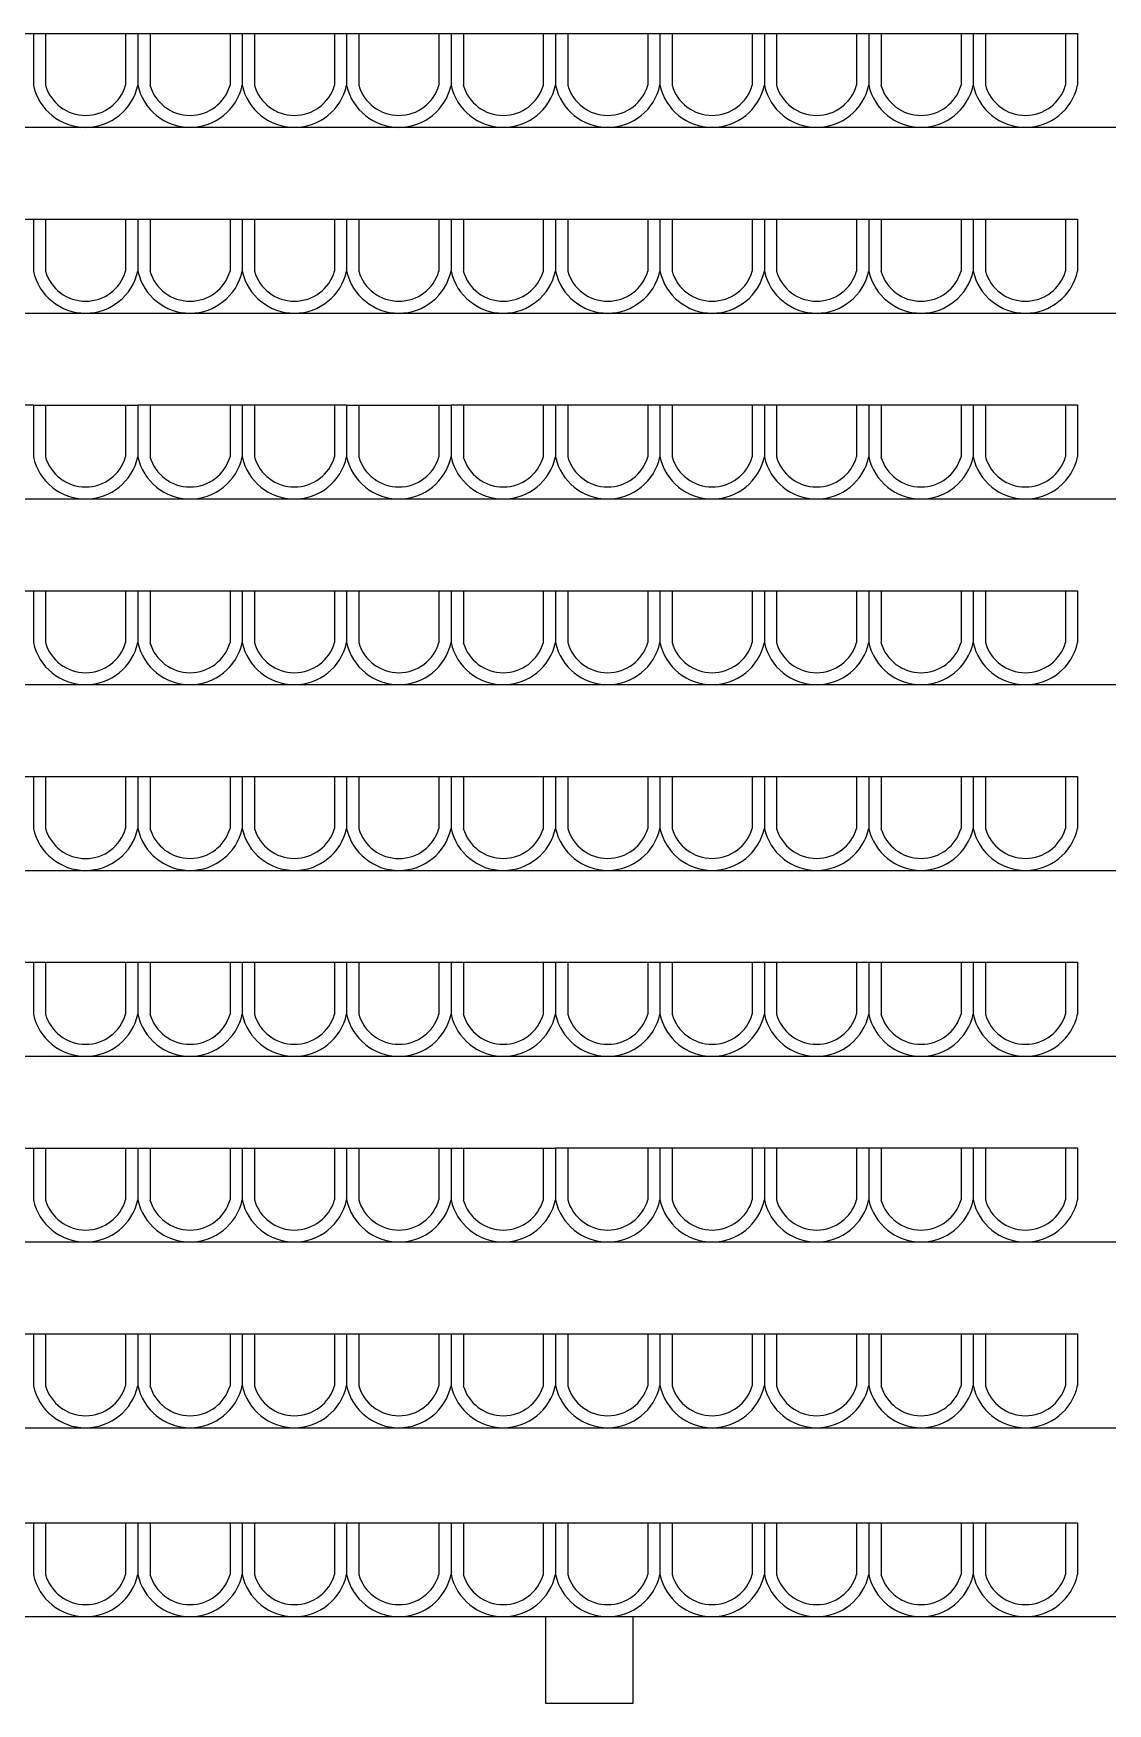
# Model space of a CAD drawing. Header units: millimetres. Extents: x -17017 to 2697, y 1903 to 18260.
# Drawn here: x -16953.233 to -16951.998, y 18215.188 to 18217.107 of the extents above; entities that cross this region are included whole.
import ezdxf

# ---------------------------------------------------------------- set-up
doc = ezdxf.new("R2010")
doc.units = ezdxf.units.MM
doc.layers.add('1', color=7, linetype='Continuous')

msp = doc.modelspace()

# ---------------------------------------------------------------- linework, layer by layer
at = {"layer": '1'}
for p, q in [((-16953.3529, 18217.1074), (-16953.2329, 18217.1074)), ((-16953.2329, 18217.1074), (-16953.2329, 18217.0478)), ((-16953.2329, 18217.1074), (-16953.2329, 18217.0478)), ((-16953.2329, 18217.1074), (-16953.1129, 18217.1074)), ((-16953.2188, 18217.1074), (-16953.2188, 18217.0478)), ((-16953.1269, 18217.1074), (-16953.1269, 18217.0478)), ((-16953.1129, 18217.1074), (-16953.1129, 18217.0478)), ((-16953.1129, 18217.1074), (-16953.1129, 18217.0478)), ((-16953.1129, 18217.1074), (-16952.8729, 18217.1074)), ((-16953.0988, 18217.1074), (-16953.0988, 18217.0478)), ((-16953.0069, 18217.1074), (-16953.0069, 18217.0478)), ((-16952.9929, 18217.1074), (-16952.9929, 18217.0478)), ((-16952.9929, 18217.1074), (-16952.9929, 18217.0478)), ((-16952.9788, 18217.1074), (-16952.9788, 18217.0478)), ((-16952.8869, 18217.1074), (-16952.8869, 18217.0478)), ((-16952.8729, 18217.1074), (-16952.8729, 18217.0478)), ((-16952.8729, 18217.1074), (-16952.8729, 18217.0478)), ((-16952.8729, 18217.1074), (-16952.7529, 18217.1074)), ((-16952.8588, 18217.1074), (-16952.8588, 18217.0478)), ((-16952.7669, 18217.1074), (-16952.7669, 18217.0478)), ((-16952.7529, 18217.1074), (-16952.7529, 18217.0478)), ((-16952.7529, 18217.1074), (-16952.7529, 18217.0478)), ((-16952.7529, 18217.1074), (-16952.6329, 18217.1074)), ((-16952.7388, 18217.1074), (-16952.7388, 18217.0478)), ((-16952.6469, 18217.1074), (-16952.6469, 18217.0478)), ((-16952.6329, 18217.1074), (-16952.6329, 18217.0478)), ((-16952.6329, 18217.1074), (-16952.6329, 18217.0478)), ((-16952.6329, 18217.1074), (-16952.0329, 18217.1074)), ((-16952.6188, 18217.1074), (-16952.6188, 18217.0478)), ((-16952.5269, 18217.1074), (-16952.5269, 18217.0478)), ((-16952.5129, 18217.1074), (-16952.5129, 18217.0478)), ((-16952.5129, 18217.1074), (-16952.5129, 18217.0478)), ((-16952.4988, 18217.1074), (-16952.4988, 18217.0478)), ((-16952.4069, 18217.1074), (-16952.4069, 18217.0478)), ((-16952.3929, 18217.1074), (-16952.3929, 18217.0478)), ((-16952.3929, 18217.1074), (-16952.3929, 18217.0478)), ((-16952.3788, 18217.1074), (-16952.3788, 18217.0478)), ((-16952.2869, 18217.1074), (-16952.2869, 18217.0478)), ((-16952.2729, 18217.1074), (-16952.2729, 18217.0478)), ((-16952.2729, 18217.1074), (-16952.2729, 18217.0478)), ((-16952.2588, 18217.1074), (-16952.2588, 18217.0478)), ((-16952.1669, 18217.1074), (-16952.1669, 18217.0478)), ((-16952.1529, 18217.1074), (-16952.1529, 18217.0478)), ((-16952.1529, 18217.1074), (-16952.1529, 18217.0478)), ((-16952.1388, 18217.1074), (-16952.1388, 18217.0478)), ((-16952.0469, 18217.1074), (-16952.0469, 18217.0478)), ((-16952.0329, 18217.1074), (-16952.0329, 18217.0478)), ((-16954.0363, 18216.9995), (-16947.3109, 18216.9995)), ((-16953.3529, 18216.8939), (-16953.2329, 18216.8939)), ((-16953.2329, 18216.8939), (-16953.2329, 18216.8342)), ((-16953.2329, 18216.8939), (-16953.2329, 18216.8342)), ((-16953.2329, 18216.8939), (-16953.1129, 18216.8939)), ((-16953.2188, 18216.8939), (-16953.2188, 18216.8342)), ((-16953.1269, 18216.8939), (-16953.1269, 18216.8342)), ((-16953.1129, 18216.8939), (-16953.1129, 18216.8342)), ((-16953.1129, 18216.8939), (-16953.1129, 18216.8342)), ((-16953.1129, 18216.8939), (-16952.8729, 18216.8939)), ((-16953.0988, 18216.8939), (-16953.0988, 18216.8342)), ((-16953.0069, 18216.8939), (-16953.0069, 18216.8342)), ((-16952.9929, 18216.8939), (-16952.9929, 18216.8342)), ((-16952.9929, 18216.8939), (-16952.9929, 18216.8342)), ((-16952.9788, 18216.8939), (-16952.9788, 18216.8342)), ((-16952.8869, 18216.8939), (-16952.8869, 18216.8342)), ((-16952.8729, 18216.8939), (-16952.8729, 18216.8342)), ((-16952.8729, 18216.8939), (-16952.8729, 18216.8342)), ((-16952.8729, 18216.8939), (-16952.7529, 18216.8939)), ((-16952.8588, 18216.8939), (-16952.8588, 18216.8342)), ((-16952.7669, 18216.8939), (-16952.7669, 18216.8342)), ((-16952.7529, 18216.8939), (-16952.7529, 18216.8342)), ((-16952.7529, 18216.8939), (-16952.7529, 18216.8342)), ((-16952.7529, 18216.8939), (-16952.6329, 18216.8939)), ((-16952.7388, 18216.8939), (-16952.7388, 18216.8342)), ((-16952.6469, 18216.8939), (-16952.6469, 18216.8342)), ((-16952.6329, 18216.8939), (-16952.6329, 18216.8342)), ((-16952.6329, 18216.8939), (-16952.6329, 18216.8343)), ((-16952.6329, 18216.8939), (-16952.0329, 18216.8939)), ((-16952.6188, 18216.8939), (-16952.6188, 18216.8343)), ((-16952.5269, 18216.8939), (-16952.5269, 18216.8343)), ((-16952.5129, 18216.8939), (-16952.5129, 18216.8343)), ((-16952.5129, 18216.8939), (-16952.5129, 18216.8343)), ((-16952.4988, 18216.8939), (-16952.4988, 18216.8343)), ((-16952.4069, 18216.8939), (-16952.4069, 18216.8343)), ((-16952.3929, 18216.8939), (-16952.3929, 18216.8343)), ((-16952.3929, 18216.8939), (-16952.3929, 18216.8343)), ((-16952.3788, 18216.8939), (-16952.3788, 18216.8343)), ((-16952.2869, 18216.8939), (-16952.2869, 18216.8343)), ((-16952.2729, 18216.8939), (-16952.2729, 18216.8343)), ((-16952.2729, 18216.8939), (-16952.2729, 18216.8343)), ((-16952.2588, 18216.8939), (-16952.2588, 18216.8343)), ((-16952.1669, 18216.8939), (-16952.1669, 18216.8343)), ((-16952.1529, 18216.8939), (-16952.1529, 18216.8343)), ((-16952.1529, 18216.8939), (-16952.1529, 18216.8343)), ((-16952.1388, 18216.8939), (-16952.1388, 18216.8343)), ((-16952.0469, 18216.8939), (-16952.0469, 18216.8343)), ((-16952.0329, 18216.8939), (-16952.0329, 18216.8343)), ((-16954.0363, 18216.7859), (-16947.3109, 18216.7859)), ((-16953.3529, 18216.6804), (-16953.2329, 18216.6804)), ((-16953.2329, 18216.6804), (-16953.2329, 18216.6207)), ((-16953.2329, 18216.6804), (-16953.2329, 18216.6207)), ((-16953.2329, 18216.6803), (-16953.1129, 18216.6803)), ((-16953.2188, 18216.6803), (-16953.2188, 18216.6207)), ((-16953.1269, 18216.6803), (-16953.1269, 18216.6207)), ((-16953.1129, 18216.6804), (-16953.1129, 18216.6207)), ((-16953.1129, 18216.6804), (-16953.1129, 18216.6207)), ((-16953.1129, 18216.6804), (-16952.8729, 18216.6804)), ((-16953.0988, 18216.6804), (-16953.0988, 18216.6207)), ((-16953.0069, 18216.6804), (-16953.0069, 18216.6207)), ((-16952.9929, 18216.6804), (-16952.9929, 18216.6207)), ((-16952.9929, 18216.6804), (-16952.9929, 18216.6207)), ((-16952.9788, 18216.6804), (-16952.9788, 18216.6207)), ((-16952.8869, 18216.6804), (-16952.8869, 18216.6207)), ((-16952.8729, 18216.6804), (-16952.8729, 18216.6207)), ((-16952.8729, 18216.6804), (-16952.8729, 18216.6207)), ((-16952.8729, 18216.6803), (-16952.7529, 18216.6803)), ((-16952.8588, 18216.6803), (-16952.8588, 18216.6207)), ((-16952.7669, 18216.6803), (-16952.7669, 18216.6207)), ((-16952.7529, 18216.6804), (-16952.7529, 18216.6207)), ((-16952.7529, 18216.6804), (-16952.7529, 18216.6207)), ((-16952.7529, 18216.6804), (-16952.6329, 18216.6804)), ((-16952.7388, 18216.6804), (-16952.7388, 18216.6207)), ((-16952.6469, 18216.6804), (-16952.6469, 18216.6207)), ((-16952.6329, 18216.6804), (-16952.6329, 18216.6207)), ((-16952.6329, 18216.6804), (-16952.6329, 18216.6207)), ((-16952.6329, 18216.6804), (-16952.0329, 18216.6804)), ((-16952.6188, 18216.6804), (-16952.6188, 18216.6207)), ((-16952.5269, 18216.6804), (-16952.5269, 18216.6207)), ((-16952.5129, 18216.6804), (-16952.5129, 18216.6207)), ((-16952.5129, 18216.6804), (-16952.5129, 18216.6207)), ((-16952.4988, 18216.6804), (-16952.4988, 18216.6207)), ((-16952.4069, 18216.6804), (-16952.4069, 18216.6207)), ((-16952.3929, 18216.6804), (-16952.3929, 18216.6207)), ((-16952.3929, 18216.6804), (-16952.3929, 18216.6207)), ((-16952.3788, 18216.6804), (-16952.3788, 18216.6207)), ((-16952.2869, 18216.6804), (-16952.2869, 18216.6207)), ((-16952.2729, 18216.6804), (-16952.2729, 18216.6207)), ((-16952.2729, 18216.6804), (-16952.2729, 18216.6207)), ((-16952.2588, 18216.6804), (-16952.2588, 18216.6207)), ((-16952.1669, 18216.6804), (-16952.1669, 18216.6207)), ((-16952.1529, 18216.6804), (-16952.1529, 18216.6207)), ((-16952.1529, 18216.6804), (-16952.1529, 18216.6207)), ((-16952.1388, 18216.6804), (-16952.1388, 18216.6207)), ((-16952.0469, 18216.6804), (-16952.0469, 18216.6207)), ((-16952.0329, 18216.6804), (-16952.0329, 18216.6207)), ((-16954.0363, 18216.5724), (-16947.3109, 18216.5724)), ((-16953.3529, 18216.4668), (-16953.2329, 18216.4668)), ((-16953.2329, 18216.4668), (-16953.2329, 18216.4072)), ((-16953.2329, 18216.4668), (-16953.2329, 18216.4072)), ((-16953.2329, 18216.4668), (-16953.1129, 18216.4668)), ((-16953.2188, 18216.4668), (-16953.2188, 18216.4072)), ((-16953.1269, 18216.4668), (-16953.1269, 18216.4072)), ((-16953.1129, 18216.4668), (-16953.1129, 18216.4072)), ((-16953.1129, 18216.4668), (-16953.1129, 18216.4072)), ((-16953.1129, 18216.4668), (-16952.8729, 18216.4668)), ((-16953.0988, 18216.4668), (-16953.0988, 18216.4072)), ((-16953.0069, 18216.4668), (-16953.0069, 18216.4072)), ((-16952.9929, 18216.4668), (-16952.9929, 18216.4072)), ((-16952.9929, 18216.4668), (-16952.9929, 18216.4072)), ((-16952.9788, 18216.4668), (-16952.9788, 18216.4072)), ((-16952.8869, 18216.4668), (-16952.8869, 18216.4072)), ((-16952.8729, 18216.4668), (-16952.8729, 18216.4072)), ((-16952.8729, 18216.4668), (-16952.8729, 18216.4072)), ((-16952.8729, 18216.4668), (-16952.7529, 18216.4668)), ((-16952.8588, 18216.4668), (-16952.8588, 18216.4072)), ((-16952.7669, 18216.4668), (-16952.7669, 18216.4072)), ((-16952.7529, 18216.4668), (-16952.7529, 18216.4072)), ((-16952.7529, 18216.4668), (-16952.7529, 18216.4072)), ((-16952.7529, 18216.4668), (-16952.6329, 18216.4668)), ((-16952.7388, 18216.4668), (-16952.7388, 18216.4072)), ((-16952.6469, 18216.4668), (-16952.6469, 18216.4072)), ((-16952.6329, 18216.4669), (-16952.6329, 18216.4072)), ((-16952.6329, 18216.4668), (-16952.6329, 18216.4072)), ((-16952.6329, 18216.4668), (-16952.0329, 18216.4668)), ((-16952.6188, 18216.4668), (-16952.6188, 18216.4072)), ((-16952.5269, 18216.4668), (-16952.5269, 18216.4072)), ((-16952.5129, 18216.4669), (-16952.5129, 18216.4072)), ((-16952.5129, 18216.4669), (-16952.5129, 18216.4072)), ((-16952.4988, 18216.4668), (-16952.4988, 18216.4072)), ((-16952.4069, 18216.4668), (-16952.4069, 18216.4072)), ((-16952.3929, 18216.4669), (-16952.3929, 18216.4072)), ((-16952.3929, 18216.4669), (-16952.3929, 18216.4072)), ((-16952.3788, 18216.4668), (-16952.3788, 18216.4072)), ((-16952.2869, 18216.4668), (-16952.2869, 18216.4072)), ((-16952.2729, 18216.4669), (-16952.2729, 18216.4072)), ((-16952.2729, 18216.4669), (-16952.2729, 18216.4072)), ((-16952.2588, 18216.4668), (-16952.2588, 18216.4072)), ((-16952.1669, 18216.4668), (-16952.1669, 18216.4072)), ((-16952.1529, 18216.4669), (-16952.1529, 18216.4072)), ((-16952.1529, 18216.4669), (-16952.1529, 18216.4072)), ((-16952.1388, 18216.4668), (-16952.1388, 18216.4072)), ((-16952.0469, 18216.4668), (-16952.0469, 18216.4072)), ((-16952.0329, 18216.4669), (-16952.0329, 18216.4072)), ((-16954.0363, 18216.3589), (-16947.3109, 18216.3589)), ((-16953.3529, 18216.2533), (-16953.2329, 18216.2533)), ((-16953.2329, 18216.2533), (-16953.2329, 18216.1937)), ((-16953.2329, 18216.2533), (-16953.2329, 18216.1936)), ((-16953.2329, 18216.2533), (-16953.1129, 18216.2533)), ((-16953.2188, 18216.2533), (-16953.2188, 18216.1936)), ((-16953.1269, 18216.2533), (-16953.1269, 18216.1936)), ((-16953.1129, 18216.2533), (-16953.1129, 18216.1936)), ((-16953.1129, 18216.2533), (-16953.1129, 18216.1937)), ((-16953.1129, 18216.2533), (-16952.8729, 18216.2533)), ((-16953.0988, 18216.2533), (-16953.0988, 18216.1937)), ((-16953.0069, 18216.2533), (-16953.0069, 18216.1937)), ((-16952.9929, 18216.2533), (-16952.9929, 18216.1937)), ((-16952.9929, 18216.2533), (-16952.9929, 18216.1937)), ((-16952.9788, 18216.2533), (-16952.9788, 18216.1937)), ((-16952.8869, 18216.2533), (-16952.8869, 18216.1937)), ((-16952.8729, 18216.2533), (-16952.8729, 18216.1937)), ((-16952.8729, 18216.2533), (-16952.8729, 18216.1936)), ((-16952.8729, 18216.2533), (-16952.7529, 18216.2533)), ((-16952.8588, 18216.2533), (-16952.8588, 18216.1936)), ((-16952.7669, 18216.2533), (-16952.7669, 18216.1936)), ((-16952.7529, 18216.2533), (-16952.7529, 18216.1936)), ((-16952.7529, 18216.2533), (-16952.7529, 18216.1937)), ((-16952.7529, 18216.2533), (-16952.6329, 18216.2533)), ((-16952.7388, 18216.2533), (-16952.7388, 18216.1937)), ((-16952.6469, 18216.2533), (-16952.6469, 18216.1937)), ((-16952.6329, 18216.2533), (-16952.6329, 18216.1937)), ((-16952.6329, 18216.2533), (-16952.6329, 18216.1937)), ((-16952.6329, 18216.2533), (-16952.0329, 18216.2533)), ((-16952.6188, 18216.2533), (-16952.6188, 18216.1937)), ((-16952.5269, 18216.2533), (-16952.5269, 18216.1937)), ((-16952.5129, 18216.2533), (-16952.5129, 18216.1937)), ((-16952.5129, 18216.2533), (-16952.5129, 18216.1937)), ((-16952.4988, 18216.2533), (-16952.4988, 18216.1937)), ((-16952.4069, 18216.2533), (-16952.4069, 18216.1937)), ((-16952.3929, 18216.2533), (-16952.3929, 18216.1937)), ((-16952.3929, 18216.2533), (-16952.3929, 18216.1937)), ((-16952.3788, 18216.2533), (-16952.3788, 18216.1937)), ((-16952.2869, 18216.2533), (-16952.2869, 18216.1937)), ((-16952.2729, 18216.2533), (-16952.2729, 18216.1937)), ((-16952.2729, 18216.2533), (-16952.2729, 18216.1937)), ((-16952.2588, 18216.2533), (-16952.2588, 18216.1937)), ((-16952.1669, 18216.2533), (-16952.1669, 18216.1937)), ((-16952.1529, 18216.2533), (-16952.1529, 18216.1937)), ((-16952.1529, 18216.2533), (-16952.1529, 18216.1937)), ((-16952.1388, 18216.2533), (-16952.1388, 18216.1937)), ((-16952.0469, 18216.2533), (-16952.0469, 18216.1937)), ((-16952.0329, 18216.2533), (-16952.0329, 18216.1937)), ((-16954.0363, 18216.1453), (-16947.3109, 18216.1453)), ((-16953.3529, 18216.0398), (-16953.2329, 18216.0398)), ((-16953.2329, 18216.0398), (-16953.2329, 18215.9801)), ((-16953.2329, 18216.0398), (-16953.2329, 18215.9801)), ((-16953.2329, 18216.0398), (-16953.1129, 18216.0398)), ((-16953.2188, 18216.0398), (-16953.2188, 18215.9801)), ((-16953.1269, 18216.0398), (-16953.1269, 18215.9801)), ((-16953.1129, 18216.0398), (-16953.1129, 18215.9801)), ((-16953.1129, 18216.0398), (-16953.1129, 18215.9801)), ((-16953.1129, 18216.0398), (-16952.8729, 18216.0398)), ((-16953.0988, 18216.0398), (-16953.0988, 18215.9801)), ((-16953.0069, 18216.0398), (-16953.0069, 18215.9801)), ((-16952.9929, 18216.0398), (-16952.9929, 18215.9801)), ((-16952.9929, 18216.0398), (-16952.9929, 18215.9801)), ((-16952.9788, 18216.0398), (-16952.9788, 18215.9801)), ((-16952.8869, 18216.0398), (-16952.8869, 18215.9801)), ((-16952.8729, 18216.0398), (-16952.8729, 18215.9801)), ((-16952.8729, 18216.0398), (-16952.8729, 18215.9801)), ((-16952.8729, 18216.0398), (-16952.7529, 18216.0398)), ((-16952.8588, 18216.0398), (-16952.8588, 18215.9801)), ((-16952.7669, 18216.0398), (-16952.7669, 18215.9801)), ((-16952.7529, 18216.0398), (-16952.7529, 18215.9801)), ((-16952.7529, 18216.0398), (-16952.7529, 18215.9801)), ((-16952.7529, 18216.0398), (-16952.6329, 18216.0398)), ((-16952.7388, 18216.0398), (-16952.7388, 18215.9801)), ((-16952.6469, 18216.0398), (-16952.6469, 18215.9801)), ((-16952.6329, 18216.0398), (-16952.6329, 18215.9801)), ((-16952.6329, 18216.0398), (-16952.6329, 18215.9801)), ((-16952.6329, 18216.0398), (-16952.0329, 18216.0398)), ((-16952.6188, 18216.0398), (-16952.6188, 18215.9801)), ((-16952.5269, 18216.0398), (-16952.5269, 18215.9801)), ((-16952.5129, 18216.0398), (-16952.5129, 18215.9801)), ((-16952.5129, 18216.0398), (-16952.5129, 18215.9801)), ((-16952.4988, 18216.0398), (-16952.4988, 18215.9801)), ((-16952.4069, 18216.0398), (-16952.4069, 18215.9801)), ((-16952.3929, 18216.0398), (-16952.3929, 18215.9801)), ((-16952.3929, 18216.0398), (-16952.3929, 18215.9801)), ((-16952.3788, 18216.0398), (-16952.3788, 18215.9801)), ((-16952.2869, 18216.0398), (-16952.2869, 18215.9801)), ((-16952.2729, 18216.0398), (-16952.2729, 18215.9801)), ((-16952.2729, 18216.0398), (-16952.2729, 18215.9801)), ((-16952.2588, 18216.0398), (-16952.2588, 18215.9801)), ((-16952.1669, 18216.0398), (-16952.1669, 18215.9801)), ((-16952.1529, 18216.0398), (-16952.1529, 18215.9801)), ((-16952.1529, 18216.0398), (-16952.1529, 18215.9801)), ((-16952.1388, 18216.0398), (-16952.1388, 18215.9801)), ((-16952.0469, 18216.0398), (-16952.0469, 18215.9801)), ((-16952.0329, 18216.0398), (-16952.0329, 18215.9801)), ((-16954.0363, 18215.9318), (-16947.3109, 18215.9318)), ((-16953.3529, 18215.8262), (-16953.2329, 18215.8262)), ((-16953.2329, 18215.8263), (-16953.2329, 18215.7666)), ((-16953.2329, 18215.8262), (-16953.2329, 18215.7666)), ((-16953.2329, 18215.8262), (-16953.1129, 18215.8262)), ((-16953.2188, 18215.8262), (-16953.2188, 18215.7666)), ((-16953.1269, 18215.8262), (-16953.1269, 18215.7666)), ((-16953.1129, 18215.8263), (-16953.1129, 18215.7666)), ((-16953.1129, 18215.8262), (-16953.1129, 18215.7666)), ((-16953.1129, 18215.8262), (-16952.8729, 18215.8262)), ((-16953.0988, 18215.8262), (-16953.0988, 18215.7666)), ((-16953.0069, 18215.8262), (-16953.0069, 18215.7666)), ((-16952.9929, 18215.8263), (-16952.9929, 18215.7666)), ((-16952.9929, 18215.8263), (-16952.9929, 18215.7666)), ((-16952.9788, 18215.8262), (-16952.9788, 18215.7666)), ((-16952.8869, 18215.8262), (-16952.8869, 18215.7666)), ((-16952.8729, 18215.8263), (-16952.8729, 18215.7666)), ((-16952.8729, 18215.8262), (-16952.8729, 18215.7666)), ((-16952.8729, 18215.8262), (-16952.7529, 18215.8262)), ((-16952.8588, 18215.8262), (-16952.8588, 18215.7666)), ((-16952.7669, 18215.8262), (-16952.7669, 18215.7666)), ((-16952.7529, 18215.8263), (-16952.7529, 18215.7666)), ((-16952.7529, 18215.8262), (-16952.7529, 18215.7666)), ((-16952.7529, 18215.8262), (-16952.6329, 18215.8262)), ((-16952.7388, 18215.8262), (-16952.7388, 18215.7666)), ((-16952.6469, 18215.8262), (-16952.6469, 18215.7666)), ((-16952.6329, 18215.8263), (-16952.6329, 18215.7666)), ((-16952.6329, 18215.8263), (-16952.6329, 18215.7666)), ((-16952.6329, 18215.8263), (-16952.0329, 18215.8263)), ((-16952.6188, 18215.8263), (-16952.6188, 18215.7666)), ((-16952.5269, 18215.8263), (-16952.5269, 18215.7666)), ((-16952.5129, 18215.8263), (-16952.5129, 18215.7666)), ((-16952.5129, 18215.8263), (-16952.5129, 18215.7666)), ((-16952.4988, 18215.8263), (-16952.4988, 18215.7666)), ((-16952.4069, 18215.8263), (-16952.4069, 18215.7666)), ((-16952.3929, 18215.8263), (-16952.3929, 18215.7666)), ((-16952.3929, 18215.8263), (-16952.3929, 18215.7666)), ((-16952.3788, 18215.8263), (-16952.3788, 18215.7666)), ((-16952.2869, 18215.8263), (-16952.2869, 18215.7666)), ((-16952.2729, 18215.8263), (-16952.2729, 18215.7666)), ((-16952.2729, 18215.8263), (-16952.2729, 18215.7666)), ((-16952.2588, 18215.8263), (-16952.2588, 18215.7666)), ((-16952.1669, 18215.8263), (-16952.1669, 18215.7666)), ((-16952.1529, 18215.8263), (-16952.1529, 18215.7666)), ((-16952.1529, 18215.8263), (-16952.1529, 18215.7666)), ((-16952.1388, 18215.8263), (-16952.1388, 18215.7666)), ((-16952.0469, 18215.8263), (-16952.0469, 18215.7666)), ((-16952.0329, 18215.8263), (-16952.0329, 18215.7666)), ((-16954.0363, 18215.7183), (-16947.3109, 18215.7183)), ((-16953.3529, 18215.6127), (-16953.2329, 18215.6127)), ((-16953.2329, 18215.6127), (-16953.2329, 18215.5531)), ((-16953.2329, 18215.6127), (-16953.2329, 18215.5531)), ((-16953.2329, 18215.6127), (-16953.1129, 18215.6127)), ((-16953.2188, 18215.6127), (-16953.2188, 18215.5531)), ((-16953.1269, 18215.6127), (-16953.1269, 18215.5531)), ((-16953.1129, 18215.6127), (-16953.1129, 18215.5531)), ((-16953.1129, 18215.6127), (-16953.1129, 18215.5531)), ((-16953.1129, 18215.6127), (-16952.8729, 18215.6127)), ((-16953.0988, 18215.6127), (-16953.0988, 18215.5531)), ((-16953.0069, 18215.6127), (-16953.0069, 18215.5531)), ((-16952.9929, 18215.6127), (-16952.9929, 18215.5531)), ((-16952.9929, 18215.6127), (-16952.9929, 18215.5531)), ((-16952.9788, 18215.6127), (-16952.9788, 18215.5531)), ((-16952.8869, 18215.6127), (-16952.8869, 18215.5531)), ((-16952.8729, 18215.6127), (-16952.8729, 18215.5531)), ((-16952.8729, 18215.6127), (-16952.8729, 18215.5531)), ((-16952.8729, 18215.6127), (-16952.7529, 18215.6127)), ((-16952.8588, 18215.6127), (-16952.8588, 18215.5531)), ((-16952.7669, 18215.6127), (-16952.7669, 18215.5531)), ((-16952.7529, 18215.6127), (-16952.7529, 18215.5531)), ((-16952.7529, 18215.6127), (-16952.7529, 18215.5531)), ((-16952.7529, 18215.6127), (-16952.6329, 18215.6127)), ((-16952.7388, 18215.6127), (-16952.7388, 18215.5531)), ((-16952.6469, 18215.6127), (-16952.6469, 18215.5531)), ((-16952.6329, 18215.6127), (-16952.6329, 18215.5531)), ((-16952.6329, 18215.6127), (-16952.6329, 18215.5531)), ((-16952.6329, 18215.6127), (-16952.0329, 18215.6127)), ((-16952.6188, 18215.6127), (-16952.6188, 18215.5531)), ((-16952.5269, 18215.6127), (-16952.5269, 18215.5531)), ((-16952.5129, 18215.6127), (-16952.5129, 18215.5531)), ((-16952.5129, 18215.6127), (-16952.5129, 18215.5531)), ((-16952.4988, 18215.6127), (-16952.4988, 18215.5531)), ((-16952.4069, 18215.6127), (-16952.4069, 18215.5531)), ((-16952.3929, 18215.6127), (-16952.3929, 18215.5531)), ((-16952.3929, 18215.6127), (-16952.3929, 18215.5531)), ((-16952.3788, 18215.6127), (-16952.3788, 18215.5531)), ((-16952.2869, 18215.6127), (-16952.2869, 18215.5531)), ((-16952.2729, 18215.6127), (-16952.2729, 18215.5531)), ((-16952.2729, 18215.6127), (-16952.2729, 18215.5531)), ((-16952.2588, 18215.6127), (-16952.2588, 18215.5531)), ((-16952.1669, 18215.6127), (-16952.1669, 18215.5531)), ((-16952.1529, 18215.6127), (-16952.1529, 18215.5531)), ((-16952.1529, 18215.6127), (-16952.1529, 18215.5531)), ((-16952.1388, 18215.6127), (-16952.1388, 18215.5531)), ((-16952.0469, 18215.6127), (-16952.0469, 18215.5531)), ((-16952.0329, 18215.6127), (-16952.0329, 18215.5531)), ((-16954.0363, 18215.5048), (-16947.3109, 18215.5048)), ((-16953.3529, 18215.3956), (-16953.2329, 18215.3956)), ((-16953.2329, 18215.3956), (-16953.2329, 18215.336)), ((-16953.2329, 18215.3956), (-16953.2329, 18215.336)), ((-16953.2329, 18215.3956), (-16953.1129, 18215.3956)), ((-16953.2188, 18215.3956), (-16953.2188, 18215.336)), ((-16953.1269, 18215.3956), (-16953.1269, 18215.336)), ((-16953.1129, 18215.3956), (-16953.1129, 18215.336)), ((-16953.1129, 18215.3956), (-16953.1129, 18215.336)), ((-16953.1129, 18215.3956), (-16952.8729, 18215.3956)), ((-16953.0988, 18215.3956), (-16953.0988, 18215.336)), ((-16953.0069, 18215.3956), (-16953.0069, 18215.336)), ((-16952.9929, 18215.3956), (-16952.9929, 18215.336)), ((-16952.9929, 18215.3956), (-16952.9929, 18215.336)), ((-16952.9788, 18215.3956), (-16952.9788, 18215.336)), ((-16952.8869, 18215.3956), (-16952.8869, 18215.336)), ((-16952.8729, 18215.3956), (-16952.8729, 18215.336)), ((-16952.8729, 18215.3956), (-16952.8729, 18215.336)), ((-16952.8729, 18215.3956), (-16952.7529, 18215.3956)), ((-16952.8588, 18215.3956), (-16952.8588, 18215.336)), ((-16952.7669, 18215.3956), (-16952.7669, 18215.336)), ((-16952.7529, 18215.3956), (-16952.7529, 18215.336)), ((-16952.7529, 18215.3956), (-16952.7529, 18215.336)), ((-16952.7529, 18215.3956), (-16952.6329, 18215.3956)), ((-16952.7388, 18215.3956), (-16952.7388, 18215.336)), ((-16952.6469, 18215.3956), (-16952.6469, 18215.336)), ((-16952.6329, 18215.3956), (-16952.6329, 18215.336)), ((-16952.6329, 18215.3956), (-16952.6329, 18215.336)), ((-16952.6329, 18215.3956), (-16952.0329, 18215.3956)), ((-16952.6188, 18215.3956), (-16952.6188, 18215.336)), ((-16952.5269, 18215.3956), (-16952.5269, 18215.336)), ((-16952.5129, 18215.3956), (-16952.5129, 18215.336)), ((-16952.5129, 18215.3956), (-16952.5129, 18215.336)), ((-16952.4988, 18215.3956), (-16952.4988, 18215.336)), ((-16952.4069, 18215.3956), (-16952.4069, 18215.336)), ((-16952.3929, 18215.3956), (-16952.3929, 18215.336)), ((-16952.3929, 18215.3956), (-16952.3929, 18215.336)), ((-16952.3788, 18215.3956), (-16952.3788, 18215.336)), ((-16952.2869, 18215.3956), (-16952.2869, 18215.336)), ((-16952.2729, 18215.3956), (-16952.2729, 18215.336)), ((-16952.2729, 18215.3956), (-16952.2729, 18215.336)), ((-16952.2588, 18215.3956), (-16952.2588, 18215.336)), ((-16952.1669, 18215.3956), (-16952.1669, 18215.336)), ((-16952.1529, 18215.3956), (-16952.1529, 18215.336)), ((-16952.1529, 18215.3956), (-16952.1529, 18215.336)), ((-16952.1388, 18215.3956), (-16952.1388, 18215.336)), ((-16952.0469, 18215.3956), (-16952.0469, 18215.336)), ((-16952.0329, 18215.3956), (-16952.0329, 18215.336)), ((-16954.0363, 18215.2877), (-16947.3109, 18215.2877))]:
    msp.add_line(p, q, dxfattribs=at)
msp.add_lwpolyline([(-16952.5442, 18215.2877), (-16952.5442, 18215.1877), (-16952.6442, 18215.1877), (-16952.6442, 18215.2877)], dxfattribs=at)
for centre, radius, start, end in [((-16953.1729, 18217.0608), 0.0614, 192.3013, 347.6987), ((-16953.1729, 18217.0611), 0.0479, 196.121, 343.879), ((-16953.0529, 18217.0609), 0.0614, 192.3013, 347.6987), ((-16953.0529, 18217.0611), 0.0479, 196.121, 343.879), ((-16952.9329, 18217.0609), 0.0614, 192.3013, 347.6987), ((-16952.9329, 18217.0611), 0.0479, 196.121, 343.879), ((-16952.8129, 18217.0608), 0.0614, 192.3013, 347.6987), ((-16952.8129, 18217.0611), 0.0479, 196.121, 343.879), ((-16952.6929, 18217.0609), 0.0614, 192.3013, 347.6987), ((-16952.6929, 18217.0611), 0.0479, 196.121, 343.879), ((-16952.5729, 18217.0609), 0.0614, 192.3013, 347.6987), ((-16952.5729, 18217.0611), 0.0479, 196.121, 343.879), ((-16952.4529, 18217.0609), 0.0614, 192.3013, 347.6987), ((-16952.4529, 18217.0611), 0.0479, 196.121, 343.879), ((-16952.3329, 18217.0609), 0.0614, 192.3013, 347.6987), ((-16952.3329, 18217.0611), 0.0479, 196.121, 343.879), ((-16952.2129, 18217.0609), 0.0614, 192.3013, 347.6987), ((-16952.2129, 18217.0611), 0.0479, 196.121, 343.879), ((-16952.0929, 18217.0609), 0.0614, 192.3013, 347.6987), ((-16952.0929, 18217.0611), 0.0479, 196.121, 343.879), ((-16953.1729, 18216.8473), 0.0614, 192.3013, 347.6987), ((-16953.1729, 18216.8475), 0.0479, 196.121, 343.879), ((-16953.0529, 18216.8473), 0.0614, 192.3013, 347.6987), ((-16953.0529, 18216.8475), 0.0479, 196.121, 343.879), ((-16952.9329, 18216.8473), 0.0614, 192.3013, 347.6987), ((-16952.9329, 18216.8475), 0.0479, 196.121, 343.879), ((-16952.8129, 18216.8473), 0.0614, 192.3013, 347.6987), ((-16952.8129, 18216.8475), 0.0479, 196.121, 343.879), ((-16952.6929, 18216.8473), 0.0614, 192.3013, 347.6987), ((-16952.6929, 18216.8475), 0.0479, 196.121, 343.879), ((-16952.5729, 18216.8473), 0.0614, 192.3013, 347.6987), ((-16952.5729, 18216.8475), 0.0479, 196.121, 343.879), ((-16952.4529, 18216.8473), 0.0614, 192.3013, 347.6987), ((-16952.4529, 18216.8475), 0.0479, 196.121, 343.879), ((-16952.3329, 18216.8473), 0.0614, 192.3013, 347.6987), ((-16952.3329, 18216.8475), 0.0479, 196.121, 343.879), ((-16952.2129, 18216.8473), 0.0614, 192.3013, 347.6987), ((-16952.2129, 18216.8475), 0.0479, 196.121, 343.879), ((-16952.0929, 18216.8473), 0.0614, 192.3013, 347.6987), ((-16952.0929, 18216.8475), 0.0479, 196.121, 343.879), ((-16953.1729, 18216.6338), 0.0614, 192.3013, 347.6987), ((-16953.1729, 18216.634), 0.0479, 196.121, 343.879), ((-16953.0529, 18216.6338), 0.0614, 192.3013, 347.6987), ((-16953.0529, 18216.634), 0.0479, 196.121, 343.879), ((-16952.9329, 18216.6338), 0.0614, 192.3013, 347.6987), ((-16952.9329, 18216.634), 0.0479, 196.121, 343.879), ((-16952.8129, 18216.6338), 0.0614, 192.3013, 347.6987), ((-16952.8129, 18216.634), 0.0479, 196.121, 343.879), ((-16952.6929, 18216.6338), 0.0614, 192.3013, 347.6987), ((-16952.6929, 18216.634), 0.0479, 196.121, 343.879), ((-16952.5729, 18216.6338), 0.0614, 192.3013, 347.6987), ((-16952.5729, 18216.634), 0.0479, 196.121, 343.879), ((-16952.4529, 18216.6338), 0.0614, 192.3013, 347.6987), ((-16952.4529, 18216.634), 0.0479, 196.121, 343.879), ((-16952.3329, 18216.6338), 0.0614, 192.3013, 347.6987), ((-16952.3329, 18216.634), 0.0479, 196.121, 343.879), ((-16952.2129, 18216.6338), 0.0614, 192.3013, 347.6987), ((-16952.2129, 18216.634), 0.0479, 196.121, 343.879), ((-16952.0929, 18216.6338), 0.0614, 192.3013, 347.6987), ((-16952.0929, 18216.634), 0.0479, 196.121, 343.879), ((-16953.1729, 18216.4203), 0.0614, 192.3013, 347.6987), ((-16953.1729, 18216.4205), 0.0479, 196.121, 343.879), ((-16953.0529, 18216.4203), 0.0614, 192.3013, 347.6987), ((-16953.0529, 18216.4205), 0.0479, 196.121, 343.879), ((-16952.9329, 18216.4203), 0.0614, 192.3013, 347.6987), ((-16952.9329, 18216.4205), 0.0479, 196.121, 343.879), ((-16952.8129, 18216.4203), 0.0614, 192.3013, 347.6987), ((-16952.8129, 18216.4205), 0.0479, 196.121, 343.879), ((-16952.6929, 18216.4203), 0.0614, 192.3013, 347.6987), ((-16952.6929, 18216.4205), 0.0479, 196.121, 343.879), ((-16952.5729, 18216.4203), 0.0614, 192.3013, 347.6987), ((-16952.5729, 18216.4205), 0.0479, 196.121, 343.879), ((-16952.4529, 18216.4203), 0.0614, 192.3013, 347.6987), ((-16952.4529, 18216.4205), 0.0479, 196.121, 343.879), ((-16952.3329, 18216.4203), 0.0614, 192.3013, 347.6987), ((-16952.3329, 18216.4205), 0.0479, 196.121, 343.879), ((-16952.2129, 18216.4203), 0.0614, 192.3013, 347.6987), ((-16952.2129, 18216.4205), 0.0479, 196.121, 343.879), ((-16952.0929, 18216.4203), 0.0614, 192.3013, 347.6987), ((-16952.0929, 18216.4205), 0.0479, 196.121, 343.879), ((-16953.1729, 18216.2067), 0.0614, 192.3013, 347.6987), ((-16953.1729, 18216.2069), 0.0479, 196.121, 343.879), ((-16953.0529, 18216.2067), 0.0614, 192.3013, 347.6987), ((-16953.0529, 18216.207), 0.0479, 196.121, 343.879), ((-16952.9329, 18216.2067), 0.0614, 192.3013, 347.6987), ((-16952.9329, 18216.207), 0.0479, 196.121, 343.879), ((-16952.8129, 18216.2067), 0.0614, 192.3013, 347.6987), ((-16952.8129, 18216.2069), 0.0479, 196.121, 343.879), ((-16952.6929, 18216.2067), 0.0614, 192.3013, 347.6987), ((-16952.6929, 18216.207), 0.0479, 196.121, 343.879), ((-16952.5729, 18216.2068), 0.0614, 192.3013, 347.6987), ((-16952.5729, 18216.207), 0.0479, 196.121, 343.879), ((-16952.4529, 18216.2068), 0.0614, 192.3013, 347.6987), ((-16952.4529, 18216.207), 0.0479, 196.121, 343.879), ((-16952.3329, 18216.2068), 0.0614, 192.3013, 347.6987), ((-16952.3329, 18216.207), 0.0479, 196.121, 343.879), ((-16952.2129, 18216.2068), 0.0614, 192.3013, 347.6987), ((-16952.2129, 18216.207), 0.0479, 196.121, 343.879), ((-16952.0929, 18216.2068), 0.0614, 192.3013, 347.6987), ((-16952.0929, 18216.207), 0.0479, 196.121, 343.879), ((-16953.1729, 18215.9932), 0.0614, 192.3013, 347.6987), ((-16953.1729, 18215.9934), 0.0479, 196.121, 343.879), ((-16953.0529, 18215.9932), 0.0614, 192.3013, 347.6987), ((-16953.0529, 18215.9934), 0.0479, 196.121, 343.879), ((-16952.9329, 18215.9932), 0.0614, 192.3013, 347.6987), ((-16952.9329, 18215.9934), 0.0479, 196.121, 343.879), ((-16952.8129, 18215.9932), 0.0614, 192.3013, 347.6987), ((-16952.8129, 18215.9934), 0.0479, 196.121, 343.879), ((-16952.6929, 18215.9932), 0.0614, 192.3013, 347.6987), ((-16952.6929, 18215.9934), 0.0479, 196.121, 343.879), ((-16952.5729, 18215.9932), 0.0614, 192.3013, 347.6987), ((-16952.5729, 18215.9934), 0.0479, 196.121, 343.879), ((-16952.4529, 18215.9932), 0.0614, 192.3013, 347.6987), ((-16952.4529, 18215.9934), 0.0479, 196.121, 343.879), ((-16952.3329, 18215.9932), 0.0614, 192.3013, 347.6987), ((-16952.3329, 18215.9934), 0.0479, 196.121, 343.879), ((-16952.2129, 18215.9932), 0.0614, 192.3013, 347.6987), ((-16952.2129, 18215.9934), 0.0479, 196.121, 343.879), ((-16952.0929, 18215.9932), 0.0614, 192.3013, 347.6987), ((-16952.0929, 18215.9934), 0.0479, 196.121, 343.879), ((-16953.1729, 18215.7797), 0.0614, 192.3013, 347.6987), ((-16953.1729, 18215.7799), 0.0479, 196.121, 343.879), ((-16953.0529, 18215.7797), 0.0614, 192.3013, 347.6987), ((-16953.0529, 18215.7799), 0.0479, 196.121, 343.879), ((-16952.9329, 18215.7797), 0.0614, 192.3013, 347.6987), ((-16952.9329, 18215.7799), 0.0479, 196.121, 343.879), ((-16952.8129, 18215.7797), 0.0614, 192.3013, 347.6987), ((-16952.8129, 18215.7799), 0.0479, 196.121, 343.879), ((-16952.6929, 18215.7797), 0.0614, 192.3013, 347.6987), ((-16952.6929, 18215.7799), 0.0479, 196.121, 343.879), ((-16952.5729, 18215.7797), 0.0614, 192.3013, 347.6987), ((-16952.5729, 18215.7799), 0.0479, 196.121, 343.879), ((-16952.4529, 18215.7797), 0.0614, 192.3013, 347.6987), ((-16952.4529, 18215.7799), 0.0479, 196.121, 343.879), ((-16952.3329, 18215.7797), 0.0614, 192.3013, 347.6987), ((-16952.3329, 18215.7799), 0.0479, 196.121, 343.879), ((-16952.2129, 18215.7797), 0.0614, 192.3013, 347.6987), ((-16952.2129, 18215.7799), 0.0479, 196.121, 343.879), ((-16952.0929, 18215.7797), 0.0614, 192.3013, 347.6987), ((-16952.0929, 18215.7799), 0.0479, 196.121, 343.879), ((-16953.1729, 18215.5661), 0.0614, 192.3013, 347.6987), ((-16953.1729, 18215.5664), 0.0479, 196.121, 343.879), ((-16953.0529, 18215.5662), 0.0614, 192.3013, 347.6987), ((-16953.0529, 18215.5664), 0.0479, 196.121, 343.879), ((-16952.9329, 18215.5662), 0.0614, 192.3013, 347.6987), ((-16952.9329, 18215.5664), 0.0479, 196.121, 343.879), ((-16952.8129, 18215.5661), 0.0614, 192.3013, 347.6987), ((-16952.8129, 18215.5664), 0.0479, 196.121, 343.879), ((-16952.6929, 18215.5662), 0.0614, 192.3013, 347.6987), ((-16952.6929, 18215.5664), 0.0479, 196.121, 343.879), ((-16952.5729, 18215.5662), 0.0614, 192.3013, 347.6987), ((-16952.5729, 18215.5664), 0.0479, 196.121, 343.879), ((-16952.4529, 18215.5662), 0.0614, 192.3013, 347.6987), ((-16952.4529, 18215.5664), 0.0479, 196.121, 343.879), ((-16952.3329, 18215.5662), 0.0614, 192.3013, 347.6987), ((-16952.3329, 18215.5664), 0.0479, 196.121, 343.879), ((-16952.2129, 18215.5662), 0.0614, 192.3013, 347.6987), ((-16952.2129, 18215.5664), 0.0479, 196.121, 343.879), ((-16952.0929, 18215.5662), 0.0614, 192.3013, 347.6987), ((-16952.0929, 18215.5664), 0.0479, 196.121, 343.879), ((-16953.1729, 18215.349), 0.0614, 192.3013, 347.6987), ((-16953.1729, 18215.3493), 0.0479, 196.121, 343.879), ((-16953.0529, 18215.3491), 0.0614, 192.3013, 347.6987), ((-16953.0529, 18215.3493), 0.0479, 196.121, 343.879), ((-16952.9329, 18215.3491), 0.0614, 192.3013, 347.6987), ((-16952.9329, 18215.3493), 0.0479, 196.121, 343.879), ((-16952.8129, 18215.349), 0.0614, 192.3013, 347.6987), ((-16952.8129, 18215.3493), 0.0479, 196.121, 343.879), ((-16952.6929, 18215.3491), 0.0614, 192.3013, 347.6987), ((-16952.6929, 18215.3493), 0.0479, 196.121, 343.879), ((-16952.5729, 18215.3491), 0.0614, 192.3013, 347.6987), ((-16952.5729, 18215.3493), 0.0479, 196.121, 343.879), ((-16952.4529, 18215.3491), 0.0614, 192.3013, 347.6987), ((-16952.4529, 18215.3493), 0.0479, 196.121, 343.879), ((-16952.3329, 18215.3491), 0.0614, 192.3013, 347.6987), ((-16952.3329, 18215.3493), 0.0479, 196.121, 343.879), ((-16952.2129, 18215.3491), 0.0614, 192.3013, 347.6987), ((-16952.2129, 18215.3493), 0.0479, 196.121, 343.879), ((-16952.0929, 18215.3491), 0.0614, 192.3013, 347.6987), ((-16952.0929, 18215.3493), 0.0479, 196.121, 343.879)]:
    msp.add_arc(centre, radius, start, end, dxfattribs=at)

doc.saveas('drawing.dxf')
